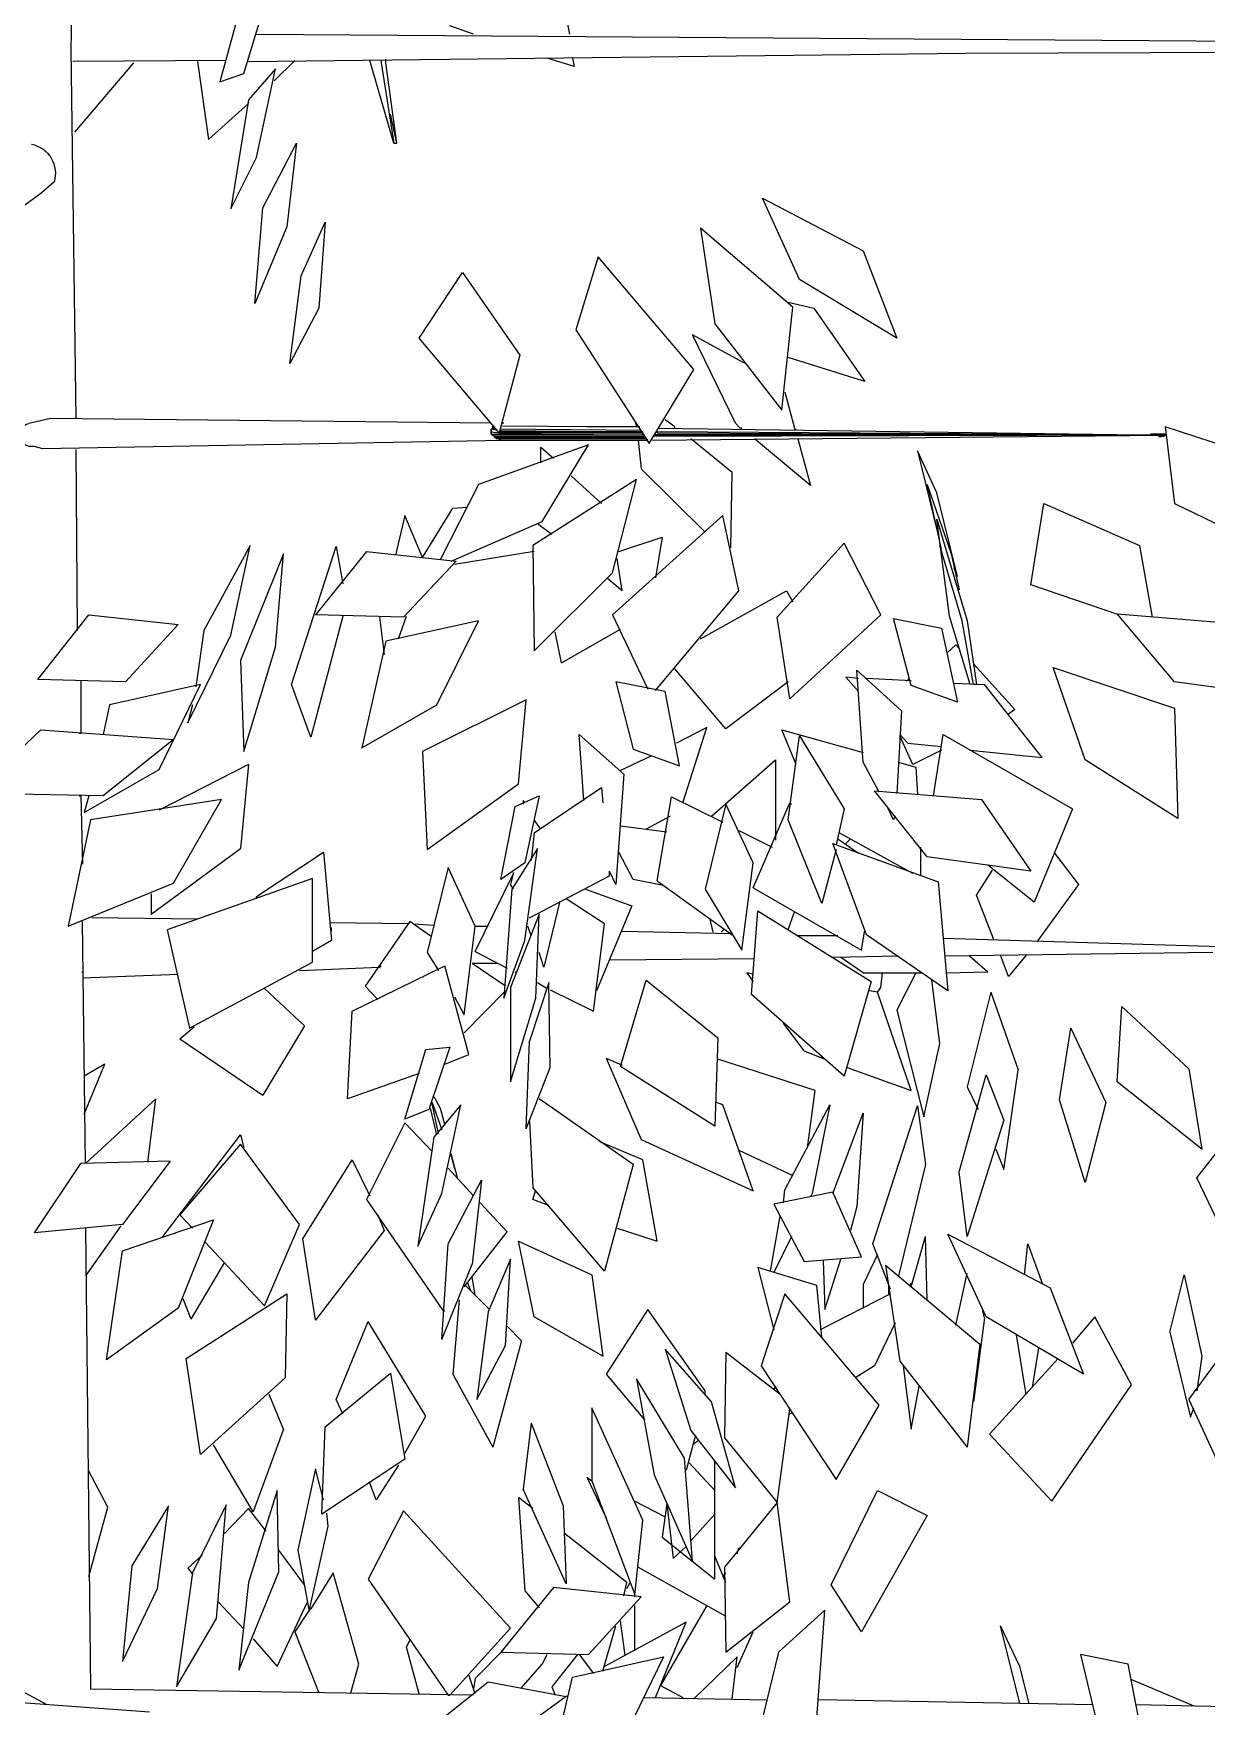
# Model space of a CAD drawing. Header units: millimetres. Extents: x 563079 to 571925, y 2063830 to 2067381.
# Drawn here: x 570997.717 to 571001.211, y 2066761.053 to 2066766.038 of the extents above; entities that cross this region are included whole.
import ezdxf

# ---------------------------------------------------------------- set-up
doc = ezdxf.new("R2010")
doc.units = ezdxf.units.MM
doc.header["$MEASUREMENT"] = 0
doc.layers.add('SO', color=48, linetype='Continuous')

# ---------------------------------------------------------------- blocks, each defined once
blk = doc.blocks.new('fasfsfsdf')
at = {"color": 99, "linetype": 'ByBlock'}
for p, q in [((596094.1638, 2065635.7386), (596094.1591, 2065636.0597)), ((596092.7081, 2065635.9277), (596092.6796, 2065635.785)), ((596093.65, 2065635.6672), (596093.593, 2065635.8527)), ((596093.6643, 2065635.8492), (596093.7214, 2065635.6422)), ((596093.612, 2065635.785), (596087.6085, 2065635.7421)), ((596092.965, 2065635.785), (596093.0364, 2065635.8099)), ((596091.4998, 2065635.7279), (596087.6085, 2065635.7421)), ((596093.6358, 2065635.7029), (596091.4998, 2065635.7279)), ((596094.1495, 2065634.6397), (596094.1638, 2065635.7386)), ((596092.6701, 2065635.7136), (596092.6653, 2065635.6886)), ((596092.6653, 2065635.6886), (596092.7462, 2065635.7136)), ((596093.1934, 2065635.4603), (596093.2267, 2065635.6993)), ((596093.2029, 2065635.4603), (596093.2742, 2065635.7065)), ((596093.2409, 2065635.6993), (596093.2029, 2065635.4603)), ((596093.2267, 2065635.6993), (596093.2267, 2065635.71)), ((596093.2409, 2065635.7065), (596093.2409, 2065635.6993)), ((596093.4978, 2065635.7065), (596093.5597, 2065635.6458)), ((596093.5549, 2065635.6815), (596093.6358, 2065635.5887)), ((596093.612, 2065635.4175), (596093.5549, 2065635.6815)), ((596093.7024, 2065635.7065), (596094.1591, 2065635.7029)), ((596093.788, 2065635.7029), (596093.7547, 2065635.471)), ((596093.9783, 2065635.6993), (596094.1543, 2065635.4924)), ((596093.7214, 2065635.6422), (596093.65, 2065635.6672)), ((596093.6358, 2065635.5887), (596093.6881, 2065635.264)), ((596093.7547, 2065635.471), (596093.6358, 2065635.578)), ((596093.1934, 2065635.4603), (596093.2124, 2065635.5459)), ((596093.2029, 2065635.4603), (596093.1934, 2065635.4603)), ((596093.4931, 2065635.4603), (596093.5216, 2065635.2105)), ((596093.593, 2065635.2676), (596093.4931, 2065635.4603)), ((596093.6881, 2065635.264), (596093.612, 2065635.4175)), ((596094.2152, 2065635.3441), (596094.2542, 2065635.3104)), ((596094.2152, 2065635.3441), (596094.2152, 2065635.3441)), ((596092.104, 2065635.2962), (596091.8043, 2065635.1392)), ((596091.9946, 2065635.0535), (596092.104, 2065635.2962)), ((596094.2542, 2065635.3104), (596094.3018, 2065635.2748)), ((596093.6167, 2065634.9822), (596093.593, 2065635.2676)), ((596092.0136, 2065634.9715), (596092.2895, 2065635.207)), ((596092.2895, 2065635.207), (596092.2467, 2065634.9215)), ((596093.4074, 2065635.2248), (596093.4265, 2065634.9679)), ((596093.4788, 2065635.0642), (596093.4074, 2065635.2248)), ((596093.5216, 2065635.2105), (596093.6167, 2065634.9822)), ((596091.8043, 2065635.1392), (596091.7044, 2065634.8787)), ((596092.3085, 2065634.786), (596092.594, 2065635.1213)), ((596092.594, 2065635.1213), (596092.6606, 2065634.9037)), ((596091.7044, 2065634.8787), (596091.9946, 2065635.0535)), ((596092.9983, 2065635.075), (596092.8271, 2065634.8288)), ((596093.1268, 2065634.8787), (596092.9983, 2065635.075)), ((596093.5121, 2065634.8038), (596093.4788, 2065635.0642)), ((596092.0279, 2065634.9858), (596091.9518, 2065634.9679)), ((596091.9518, 2065634.9679), (596091.7995, 2065634.7503)), ((596092.0469, 2065634.6647), (596092.0136, 2065634.9715)), ((596093.4265, 2065634.9679), (596093.5121, 2065634.8038)), ((596092.2467, 2065634.9215), (596092.0469, 2065634.6647)), ((596092.1515, 2065634.8002), (596092.3133, 2065634.8894)), ((596092.1848, 2065634.6254), (596092.3133, 2065634.8894)), ((596092.6606, 2065634.9037), (596092.4417, 2065634.5648)), ((596092.8889, 2065634.5969), (596093.1268, 2065634.8787)), ((596091.7995, 2065634.7503), (596092.0279, 2065634.8216)), ((596092.4417, 2065634.5648), (596092.3085, 2065634.786)), ((596092.8271, 2065634.8288), (596092.8889, 2065634.5969)), ((596092.0374, 2065634.7182), (596092.0088, 2065634.6111)), ((596092.3656, 2065634.6147), (596092.3942, 2065634.6361)), ((596092.4845, 2065634.6325), (596092.4798, 2065634.6183)), ((596092.9127, 2065634.6254), (596094.2257, 2065634.6397)), ((596094.2257, 2065634.6397), (596094.2901, 2065634.6246)), ((596090.4675, 2065634.472), (596090.9052, 2065634.6147)), ((596090.9052, 2065634.6147), (596090.8766, 2065634.3864)), ((596092.4132, 2065634.6111), (596090.9052, 2065634.5897)), ((596090.9052, 2065634.5897), (596090.9052, 2065634.5933)), ((596090.9052, 2065634.5933), (596090.948, 2065634.5933)), ((596090.9052, 2065634.5897), (596092.4227, 2065634.5897)), ((596090.9099, 2065634.5862), (596090.9052, 2065634.5897)), ((596090.9052, 2065634.5897), (596090.9242, 2065634.5862)), ((596090.9147, 2065634.5862), (596090.9052, 2065634.5897)), ((596090.9099, 2065634.5897), (596092.4179, 2065634.6004)), ((596092.4179, 2065634.5969), (596090.9099, 2065634.5897)), ((596092.4227, 2065634.5933), (596090.9099, 2065634.5897)), ((596090.9099, 2065634.5897), (596092.4275, 2065634.5862)), ((596092.4322, 2065634.5755), (596090.9099, 2065634.5897)), ((596090.9099, 2065634.5897), (596090.9099, 2065634.5862)), ((596090.9242, 2065634.5862), (596090.9147, 2065634.5862)), ((596092.0088, 2065634.6076), (596092.0041, 2065634.6076)), ((596092.0088, 2065634.6111), (596092.0088, 2065634.6076)), ((596092.1658, 2065634.6076), (596092.1658, 2065634.6111)), ((596092.1658, 2065634.6111), (596092.1706, 2065634.6111)), ((596092.1706, 2065634.6111), (596092.1848, 2065634.6254)), ((596092.3656, 2065634.6111), (596092.3656, 2065634.6147)), ((596092.3656, 2065634.6111), (596092.3656, 2065634.6111)), ((596092.4179, 2065634.6004), (596092.4179, 2065634.5969)), ((596092.4227, 2065634.5897), (596092.4227, 2065634.5933)), ((596092.9032, 2065634.5826), (596092.4512, 2065634.5826)), ((596092.456, 2065634.5897), (596092.9127, 2065634.5933)), ((596092.456, 2065634.5862), (596092.456, 2065634.5897)), ((596092.456, 2065634.5897), (596092.9079, 2065634.5897)), ((596092.9032, 2065634.5862), (596092.456, 2065634.5862)), ((596092.4608, 2065634.5969), (596092.4608, 2065634.6004)), ((596092.4608, 2065634.6004), (596092.8841, 2065634.6004)), ((596092.8841, 2065634.5969), (596092.4608, 2065634.5969)), ((596092.4655, 2065634.604), (596092.8841, 2065634.6076)), ((596092.8841, 2065634.604), (596092.4655, 2065634.6004)), ((596092.4655, 2065634.6004), (596092.4655, 2065634.604)), ((596092.8794, 2065634.6183), (596092.4703, 2065634.6147)), ((596092.4703, 2065634.6147), (596092.6273, 2065634.6147)), ((596092.4798, 2065634.6183), (596092.4798, 2065634.6147)), ((596092.4798, 2065634.6147), (596092.4798, 2065634.6147)), ((596092.8604, 2065634.6183), (596092.8604, 2065634.6183)), ((596092.8746, 2065634.6254), (596092.8794, 2065634.6254)), ((596092.8794, 2065634.6254), (596092.8794, 2065634.6254)), ((596092.8841, 2065634.6004), (596092.8841, 2065634.604)), ((596092.8889, 2065634.5969), (596092.8841, 2065634.5969)), ((596092.9127, 2065634.5933), (596092.8841, 2065634.5755)), ((596092.9127, 2065634.6004), (596092.8889, 2065634.5969)), ((596092.8937, 2065634.604), (596092.9127, 2065634.6076)), ((596092.9079, 2065634.6111), (596092.8984, 2065634.6076)), ((596092.9032, 2065634.6147), (596092.9032, 2065634.6111)), ((596092.9032, 2065634.6111), (596092.9079, 2065634.6111)), ((596092.9032, 2065634.5826), (596092.9032, 2065634.5862)), ((596092.9032, 2065634.5862), (596092.9032, 2065634.5826)), ((596092.9079, 2065634.6111), (596092.9079, 2065634.6218)), ((596092.9127, 2065634.6076), (596092.9079, 2065634.6111)), ((596092.9127, 2065634.5933), (596092.9127, 2065634.6076)), ((596092.9127, 2065634.604), (596092.9127, 2065634.6004)), ((596092.9127, 2065634.5933), (596092.9127, 2065634.6004)), ((596092.9127, 2065634.5969), (596092.9127, 2065634.5933)), ((596091.5855, 2065634.4185), (596091.6425, 2065634.5433)), ((596091.6425, 2065634.5433), (596091.5855, 2065634.3079)), ((596091.9993, 2065634.579), (596091.9613, 2065634.4399)), ((596091.9613, 2065634.4399), (596092.1278, 2065634.579)), ((596092.1944, 2065634.4791), (596092.318, 2065634.579)), ((596092.4465, 2065634.5755), (596092.4512, 2065634.579)), ((596092.8841, 2065634.5755), (596092.4465, 2065634.5755)), ((596092.4512, 2065634.579), (596092.8984, 2065634.579)), ((596092.475, 2065634.5755), (596092.4655, 2065634.4898)), ((596092.6225, 2065634.5612), (596092.9507, 2065634.4434)), ((596092.7605, 2065634.3328), (596092.6225, 2065634.5612)), ((596092.7652, 2065634.554), (596092.7272, 2065634.5219)), ((596092.7652, 2065634.5077), (596092.7652, 2065634.554)), ((596094.2494, 2065634.5505), (596092.8746, 2065634.5755)), ((596094.1448, 2065634.0082), (596094.1495, 2065634.5469)), ((596094.2748, 2065634.5568), (596094.2494, 2065634.5505)), ((596092.4655, 2065634.4898), (596092.2752, 2065634.3007)), ((596091.614, 2065634.4434), (596091.5426, 2065634.2365)), ((596091.5712, 2065634.2508), (596091.614, 2065634.4434)), ((596092.1991, 2065634.2543), (596092.1944, 2065634.4791)), ((596092.4798, 2065634.4577), (596092.789, 2065634.2615)), ((596092.5511, 2065634.1794), (596092.4798, 2065634.4577)), ((596092.6748, 2065634.4684), (596092.5844, 2065634.3864)), ((596092.9507, 2065634.4434), (596093.0649, 2065634.2187)), ((596090.8766, 2065634.3864), (596090.5008, 2065634.2044)), ((596091.2667, 2065634.3864), (596090.9813, 2065634.2615)), ((596091.3048, 2065634.1437), (596091.2667, 2065634.3864)), ((596091.5236, 2065634.1687), (596091.5855, 2065634.4185)), ((596091.5855, 2065634.34), (596091.4951, 2065634.0367)), ((596091.5474, 2065634.051), (596091.5855, 2065634.34)), ((596092.1753, 2065634.1259), (596092.2229, 2065634.3507)), ((596092.2229, 2065634.3507), (596092.5511, 2065634.0546)), ((596093.0316, 2065634.2151), (596092.7605, 2065634.3328)), ((596093.0269, 2065634.3721), (596092.984, 2065634.3757)), ((596093.1172, 2065634.2258), (596093.0269, 2065634.3721)), ((596093.1172, 2065634.2258), (596093.1696, 2065634.3507)), ((596093.1696, 2065634.3507), (596093.1981, 2065634.2329)), ((596091.5855, 2065634.3079), (596091.5807, 2065634.3007)), ((596092.5321, 2065634.2436), (596092.4037, 2065634.2865)), ((596092.4037, 2065634.2865), (596092.4227, 2065634.1652)), ((596092.7319, 2065634.2936), (596092.7747, 2065634.3257)), ((596090.9813, 2065634.2615), (596090.9432, 2065634.0474)), ((596091.5093, 2065634.0367), (596091.5759, 2065634.2615)), ((596091.5426, 2065634.2365), (596091.5189, 2065634.1295)), ((596091.752, 2065634.0546), (596091.8614, 2065634.2686)), ((596091.8614, 2065634.2686), (596092.0612, 2065634.0474)), ((596092.789, 2065634.2615), (596092.7842, 2065633.9475)), ((596092.7842, 2065634.2436), (596093.0221, 2065634.2044)), ((596093.2837, 2065634.2436), (596093.0173, 2065634.2151)), ((596093.2837, 2065634.2436), (596093.436, 2065634.0546)), ((596093.3741, 2065634.2579), (596093.3551, 2065634.1473)), ((596093.5073, 2065633.8476), (596093.3741, 2065634.2579)), ((596093.5549, 2065633.9582), (596093.5311, 2065634.2365)), ((596093.5311, 2065634.2365), (596093.6596, 2065633.919)), ((596093.6881, 2065633.9939), (596093.631, 2065634.2615)), ((596093.631, 2065634.2615), (596093.769, 2065634.0082)), ((596091.5236, 2065634.1687), (596091.5331, 2065634.1937)), ((596092.5226, 2065634.1259), (596092.5369, 2065634.2222)), ((596093.1743, 2065634.0474), (596093.0173, 2065634.2151)), ((596091.0431, 2065634.0546), (596091.3048, 2065634.1437)), ((596092.5226, 2065634.1259), (596092.5654, 2065634.1616)), ((596092.7842, 2065633.9475), (596092.5511, 2065634.1794)), ((596092.0326, 2065634.1259), (596092.0136, 2065634.0938)), ((596092.2895, 2065633.9832), (596092.0326, 2065634.1259)), ((596092.4227, 2065633.8298), (596092.1753, 2065634.1259)), ((596091.0479, 2065634.0581), (596090.6673, 2065634.026)), ((596090.8766, 2065633.8548), (596091.0479, 2065634.0581)), ((596091.4951, 2065634.0367), (596091.4665, 2065633.8476)), ((596091.476, 2065633.8476), (596091.5093, 2065634.0367)), ((596091.4856, 2065633.8476), (596091.5474, 2065634.051)), ((596091.7139, 2065634.0438), (596091.5712, 2065634.0153)), ((596091.6616, 2065633.844), (596091.7139, 2065634.0438)), ((596092.0231, 2065633.8048), (596091.752, 2065634.0546)), ((596092.0231, 2065633.8048), (596092.0612, 2065634.0474)), ((596092.5511, 2065634.0546), (596092.4465, 2065633.8333)), ((596093.0744, 2065633.787), (596092.9507, 2065634.0367)), ((596092.9507, 2065634.0367), (596093.2267, 2065633.9761)), ((596093.1886, 2065633.9832), (596093.1648, 2065634.051)), ((596093.1743, 2065634.0474), (596093.436, 2065634.0546)), ((596093.2457, 2065634.0474), (596093.2314, 2065633.9368)), ((596093.3551, 2065634.051), (596093.4502, 2065633.6906)), ((596094.1115, 2065634.0546), (596093.8451, 2065634.026)), ((596094.2637, 2065633.8619), (596094.1115, 2065634.0546)), ((596091.5712, 2065634.0153), (596091.5236, 2065633.7941)), ((596092.7034, 2065633.9118), (596092.5274, 2065634.0117)), ((596092.7034, 2065633.9118), (596092.7224, 2065634.0046)), ((596093.8165, 2065633.7334), (596093.6881, 2065633.9939)), ((596093.769, 2065634.0082), (596093.7928, 2065633.8405)), ((596094.0021, 2065633.8548), (596093.8451, 2065634.026)), ((596091.5284, 2065633.9654), (596091.5189, 2065633.9547)), ((596091.5522, 2065633.9439), (596091.5284, 2065633.9654)), ((596093.2267, 2065633.9761), (596093.298, 2065633.6585)), ((596093.65, 2065633.6478), (596093.5549, 2065633.9582)), ((596091.2382, 2065633.8976), (596090.8766, 2065633.7763)), ((596091.143, 2065633.6228), (596091.2382, 2065633.8976)), ((596091.476, 2065633.9083), (596091.3524, 2065633.7727)), ((596091.8233, 2065633.8904), (596091.6901, 2065633.7691)), ((596091.8043, 2065633.6157), (596091.8233, 2065633.8904)), ((596092.2134, 2065633.7156), (596092.3656, 2065633.894)), ((596093.6596, 2065633.919), (596093.65, 2065633.6478)), ((596090.5103, 2065633.8048), (596090.8766, 2065633.8548)), ((596091.2715, 2065633.63), (596091.4427, 2065633.8476)), ((596091.5331, 2065633.8512), (596091.4427, 2065633.8476)), ((596091.4665, 2065633.8476), (596091.476, 2065633.8476)), ((596091.5236, 2065633.7941), (596091.6616, 2065633.844)), ((596091.6616, 2065633.8583), (596091.7948, 2065633.8655)), ((596091.6758, 2065633.8583), (596091.6663, 2065633.8655)), ((596091.8186, 2065633.8655), (596091.8566, 2065633.869)), ((596091.8566, 2065633.869), (596091.8186, 2065633.8262)), ((596092.0279, 2065633.8548), (596092.2134, 2065633.7156)), ((596092.3942, 2065633.8262), (596092.5416, 2065633.8548)), ((596092.5416, 2065633.8548), (596092.4893, 2065633.655)), ((596093.4502, 2065633.6906), (596093.5073, 2065633.8476)), ((596093.7785, 2065633.8476), (596094.0496, 2065633.787)), ((596093.9022, 2065633.5943), (596093.7785, 2065633.8476)), ((596094.0021, 2065633.8548), (596094.2637, 2065633.8619)), ((596094.1353, 2065633.8583), (596094.1353, 2065633.7013)), ((596092.3513, 2065633.605), (596092.3942, 2065633.8262)), ((596092.808, 2065633.8012), (596093.1172, 2065633.6478)), ((596092.8318, 2065633.5515), (596092.808, 2065633.8012)), ((596093.298, 2065633.6585), (596093.0744, 2065633.787)), ((596093.8023, 2065633.787), (596093.8165, 2065633.7334)), ((596094.0496, 2065633.787), (596094.0687, 2065633.6978)), ((596090.8766, 2065633.7763), (596090.8671, 2065633.448)), ((596091.3524, 2065633.7727), (596091.3714, 2065633.7584)), ((596091.6901, 2065633.7691), (596091.7044, 2065633.5229)), ((596091.5664, 2065633.6978), (596091.1811, 2065633.4766)), ((596091.595, 2065633.5158), (596091.5664, 2065633.6978)), ((596091.6568, 2065633.6086), (596091.6949, 2065633.6942)), ((596091.6711, 2065633.6728), (596091.6949, 2065633.6978)), ((596092.0469, 2065633.712), (596091.8043, 2065633.6442)), ((596091.9946, 2065633.6942), (596091.8614, 2065633.4766)), ((596092.0279, 2065633.4445), (596091.9946, 2065633.6942)), ((596092.0041, 2065633.6086), (596092.0469, 2065633.712)), ((596092.3418, 2065633.4944), (596092.2705, 2065633.7192)), ((596092.2705, 2065633.7192), (596092.3609, 2065633.6728)), ((596092.651, 2065633.6978), (596092.5178, 2065633.58)), ((596092.6368, 2065633.5015), (596092.651, 2065633.6978)), ((596094.2542, 2065633.712), (596093.8594, 2065633.6835)), ((596093.8594, 2065633.6835), (596094.0687, 2065633.5158)), ((596094.1353, 2065633.7013), (596094.14, 2065633.7013)), ((596094.454, 2065633.5229), (596094.2542, 2065633.712)), ((596091.4856, 2065633.6514), (596091.2715, 2065633.63)), ((596091.6711, 2065633.6728), (596091.5712, 2065633.6621)), ((596091.5712, 2065633.6514), (596091.6568, 2065633.6086)), ((596092.4893, 2065633.655), (596092.3513, 2065633.605)), ((596092.437, 2065633.6335), (596092.5274, 2065633.5907)), ((596093.1172, 2065633.6478), (596093.103, 2065633.3553)), ((596090.8671, 2065633.448), (596091.143, 2065633.6228)), ((596091.6473, 2065633.6014), (596091.6425, 2065633.5194)), ((596091.6996, 2065633.6157), (596091.6473, 2065633.6014)), ((596091.7567, 2065633.5265), (596091.8043, 2065633.6157)), ((596092.2562, 2065633.4552), (596092.0659, 2065633.6228)), ((596092.0659, 2065633.6228), (596092.0659, 2065633.3838)), ((596093.6358, 2065633.6086), (596093.9022, 2065633.473)), ((596093.6358, 2065633.6086), (596093.6596, 2065633.3588)), ((596094.1258, 2065633.4659), (596093.9022, 2065633.5943)), ((596092.5178, 2065633.58), (596092.5416, 2065633.2518)), ((596092.5844, 2065633.5408), (596092.5797, 2065633.4944)), ((596092.7842, 2065633.4052), (596092.5844, 2065633.5408)), ((596093.103, 2065633.3553), (596092.8318, 2065633.5515)), ((596091.4523, 2065633.5051), (596091.3048, 2065633.291)), ((596091.771, 2065633.5301), (596091.4523, 2065633.5051)), ((596091.614, 2065633.3338), (596091.771, 2065633.5301)), ((596091.7139, 2065633.4445), (596091.7329, 2065633.4837)), ((596092.0231, 2065633.4944), (596092.0183, 2065633.4908)), ((596092.1325, 2065633.2411), (596092.0231, 2065633.4944)), ((596092.1325, 2065633.316), (596092.2134, 2065633.4908)), ((596092.2134, 2065633.4908), (596092.2752, 2065633.2375)), ((596092.3751, 2065633.5122), (596092.2229, 2065633.4373)), ((596092.4179, 2065633.2625), (596092.3751, 2065633.5122)), ((596092.8413, 2065633.4837), (596092.77, 2065633.5158)), ((596092.77, 2065633.5158), (596092.8128, 2065633.316)), ((596092.8128, 2065633.4944), (596092.8175, 2065633.5015)), ((596092.8175, 2065633.5015), (596092.8175, 2065633.4908)), ((596092.8841, 2065633.2661), (596092.8413, 2065633.4837)), ((596093.8594, 2065633.2554), (596093.7166, 2065633.5051)), ((596093.7166, 2065633.5051), (596094.1067, 2065633.4445)), ((596094.0687, 2065633.5158), (596094.454, 2065633.5229)), ((596094.1115, 2065633.5158), (596094.1258, 2065633.4659)), ((596094.1353, 2065633.5158), (596094.1305, 2065633.3124)), ((596094.14, 2065633.5158), (596094.1353, 2065633.5158)), ((596091.1811, 2065633.4766), (596091.2953, 2065633.1983)), ((596091.7091, 2065633.4552), (596091.7139, 2065633.4445)), ((596091.8614, 2065633.4766), (596091.8852, 2065633.3695)), ((596091.928, 2065633.1947), (596092.0279, 2065633.4445)), ((596092.3799, 2065633.4552), (596092.4512, 2065633.4159)), ((596092.7652, 2065633.4159), (596092.7842, 2065633.4445)), ((596094.1067, 2065633.4445), (596094.1733, 2065633.1269)), ((596091.6568, 2065633.2839), (596091.8756, 2065633.4052)), ((596091.8804, 2065633.3874), (596091.8186, 2065633.3446)), ((596091.8423, 2065633.3874), (596091.8566, 2065633.3731)), ((596092.1753, 2065633.4123), (596092.0754, 2065633.3624)), ((596092.5274, 2065633.4266), (596092.3894, 2065633.4088)), ((596092.7842, 2065633.4052), (596092.7938, 2065633.3231)), ((596091.1621, 2065633.2518), (596091.2334, 2065633.3446)), ((596091.3048, 2065633.291), (596091.614, 2065633.3338)), ((596091.8947, 2065633.3731), (596091.5807, 2065633.2589)), ((596091.633, 2065633.2768), (596091.633, 2065633.3624)), ((596091.7948, 2065633.1019), (596091.8947, 2065633.3731)), ((596091.8852, 2065633.3553), (596091.928, 2065633.1947)), ((596092.4893, 2065633.2661), (596092.5321, 2065633.3481)), ((596092.8128, 2065633.0841), (596092.7747, 2065633.3588)), ((596092.7747, 2065633.3588), (596092.8508, 2065633.2375)), ((596093.4122, 2065633.3481), (596093.3884, 2065633.0841)), ((596093.612, 2065633.2161), (596093.4122, 2065633.3481)), ((596093.926, 2065633.1626), (596093.6596, 2065633.3588)), ((596091.2953, 2065633.1983), (596091.4332, 2065633.3089)), ((596091.4665, 2065633.2197), (596091.419, 2065633.2946)), ((596092.1658, 2065633.0556), (596092.1325, 2065633.316)), ((596092.5416, 2065633.2518), (596092.5607, 2065633.291)), ((596092.5607, 2065633.2768), (596092.5607, 2065633.291)), ((596092.8128, 2065633.316), (596092.8841, 2065633.2661)), ((596092.8461, 2065633.2839), (596092.8461, 2065633.2875)), ((596092.8461, 2065633.2875), (596092.8556, 2065633.2518)), ((596092.9603, 2065633.052), (596092.8461, 2065633.2839)), ((596092.9603, 2065633.1269), (596093.0411, 2065633.3017)), ((596093.0411, 2065633.3017), (596093.103, 2065633.0484)), ((596091.2858, 2065633.0805), (596091.1621, 2065633.2518)), ((596091.5807, 2065633.2589), (596091.5522, 2065632.9342)), ((596092.1325, 2065633.2411), (596091.809, 2065633.0556)), ((596092.2752, 2065633.2375), (596092.1658, 2065633.0556)), ((596092.4179, 2065633.2625), (596092.1944, 2065633.1019)), ((596092.3989, 2065633.2482), (596092.4893, 2065633.2661)), ((596092.632, 2065633.2375), (596092.4941, 2065633.1876)), ((596092.7985, 2065633.1519), (596092.5607, 2065633.2768)), ((596092.8461, 2065633.2375), (596092.8556, 2065633.2518)), ((596092.8508, 2065633.2375), (596092.8746, 2065632.9128)), ((596093.4455, 2065633.0199), (596093.4455, 2065633.2696)), ((596093.4455, 2065633.2696), (596093.8784, 2065633.1162)), ((596094.1733, 2065633.1269), (596093.8594, 2065633.2554)), ((596091.4142, 2065633.0841), (596091.4665, 2065633.2197)), ((596092.4941, 2065633.1876), (596092.5987, 2065632.9342)), ((596092.5749, 2065633.134), (596092.6891, 2065633.209)), ((596092.7081, 2065633.2018), (596092.7557, 2065633.0056)), ((596093.612, 2065633.209), (596093.612, 2065633.2161)), ((596093.926, 2065633.2232), (596093.926, 2065633.1626)), ((596092.1182, 2065633.1733), (596091.7805, 2065632.9628)), ((596092.0279, 2065633.1162), (596092.0088, 2065633.1697)), ((596092.1373, 2065632.9235), (596092.1182, 2065633.1733)), ((596092.2514, 2065633.1091), (596092.261, 2065633.1519)), ((596092.7795, 2065632.9128), (596092.77, 2065633.1626)), ((596092.77, 2065633.1626), (596092.8556, 2065632.945)), ((596093.1454, 2065633.1343), (596093.0829, 2065633.1307)), ((596093.0912, 2065633.0966), (596093.1553, 2065633.1412)), ((596093.1553, 2065633.1412), (596093.2885, 2065632.9485)), ((596093.1602, 2065633.1341), (596093.3932, 2065633.1376)), ((596093.7875, 2065633.1484), (596094.102, 2065633.1519)), ((596094.121, 2065632.4205), (596094.1305, 2065633.1412)), ((596091.566, 2065633.0914), (596090.5008, 2065633.0591)), ((596091.5522, 2065632.9342), (596091.7948, 2065633.1019)), ((596091.809, 2065633.0556), (596091.8, 2065633.1163)), ((596091.8804, 2065633.0984), (596091.9993, 2065633.0984)), ((596092.5226, 2065633.1126), (596092.1944, 2065633.1055)), ((596092.2181, 2065633.1198), (596092.2277, 2065633.1091)), ((596092.6082, 2065632.8736), (596092.5749, 2065633.134)), ((596092.7938, 2065633.0984), (596092.8033, 2065633.1269)), ((596092.9603, 2065633.1269), (596092.9222, 2065633.1269)), ((596092.9936, 2065632.8629), (596092.9603, 2065633.1269)), ((596093.3884, 2065633.1126), (596093.3884, 2065633.1233)), ((596093.3884, 2065633.0912), (596093.3884, 2065633.1019)), ((596093.8784, 2065633.1162), (596093.8118, 2065632.8236)), ((596090.7625, 2065633.0484), (596091.5612, 2065633.0377)), ((596091.3191, 2065633.0413), (596091.3714, 2065632.9771)), ((596091.3714, 2065632.9771), (596091.3952, 2065633.0413)), ((596091.4873, 2065633.0387), (596091.4332, 2065632.9913)), ((596091.6996, 2065633.0377), (596091.8947, 2065633.0341)), ((596092.7557, 2065633.0056), (596092.77, 2065633.0484)), ((596092.8746, 2065632.9128), (596092.8128, 2065633.0841)), ((596092.9603, 2065633.052), (596092.8651, 2065633.002)), ((596093.103, 2065633.0484), (596093.0697, 2065632.9949)), ((596093.3884, 2065633.0841), (596093.4455, 2065633.052)), ((596091.5569, 2065632.9878), (596091.4332, 2065632.9913)), ((596091.8043, 2065632.9878), (596091.6283, 2065632.9878)), ((596091.6473, 2065632.9878), (596091.7044, 2065632.8772)), ((596091.752, 2065632.945), (596091.7472, 2065632.9878)), ((596091.8043, 2065632.9878), (596091.8709, 2065633.0341)), ((596092.5607, 2065633.027), (596092.1278, 2065633.0306)), ((596092.1325, 2065632.9842), (596092.1515, 2065632.9878)), ((596092.1515, 2065632.9878), (596092.1325, 2065632.9628)), ((596092.8413, 2065632.9913), (596092.8366, 2065632.9878)), ((596092.8699, 2065632.9485), (596092.9698, 2065633.0163)), ((596092.8937, 2065633.0163), (596092.9698, 2065633.0163)), ((596092.9793, 2065632.7452), (596093.0506, 2065633.0092)), ((596093.3266, 2065632.8736), (596093.0506, 2065633.0092)), ((596093.2457, 2065633.0056), (596093.2409, 2065633.0092)), ((596093.4835, 2065632.9949), (596093.2457, 2065633.0056)), ((596093.4455, 2065633.0234), (596093.4455, 2065633.0341)), ((596093.8118, 2065632.8236), (596093.4455, 2065633.0199)), ((596094.1305, 2065632.9878), (596094.1305, 2065632.9913)), ((596091.5759, 2065632.7773), (596091.5997, 2065632.9664)), ((596091.7615, 2065632.9307), (596091.752, 2065632.945)), ((596091.7805, 2065632.9628), (596091.8614, 2065632.6809)), ((596092.4512, 2065632.9664), (596092.2372, 2065632.7951)), ((596092.5274, 2065632.7095), (596092.4512, 2065632.9664)), ((596092.7367, 2065632.9378), (596092.6082, 2065632.8736)), ((596092.7367, 2065632.7059), (596092.7414, 2065632.9592)), ((596092.7414, 2065632.9592), (596092.7985, 2065632.7844)), ((596092.7747, 2065632.9592), (596092.7462, 2065632.9414)), ((596092.8556, 2065632.945), (596092.8556, 2065632.6631)), ((596093.2885, 2065632.9485), (596093.2504, 2065632.9093)), ((596093.4693, 2065632.8308), (596093.5882, 2065632.9414)), ((596094.1305, 2065632.9735), (596093.8451, 2065632.9842)), ((596091.0336, 2065632.8879), (596090.8338, 2065632.7023)), ((596091.0479, 2065632.6631), (596091.0336, 2065632.8879)), ((596091.4237, 2065632.9307), (596091.3428, 2065632.6988)), ((596091.4237, 2065632.9307), (596091.4951, 2065632.6488)), ((596091.6616, 2065632.6381), (596091.7615, 2065632.9307)), ((596091.7615, 2065632.9307), (596091.7853, 2065632.9342)), ((596091.8614, 2065632.6809), (596092.1373, 2065632.9235)), ((596092.8556, 2065632.6631), (596092.7795, 2065632.9128)), ((596092.9936, 2065632.8094), (596092.8699, 2065632.9342)), ((596093.0221, 2065632.9164), (596092.9936, 2065632.8629)), ((596091.7044, 2065632.8772), (596091.6235, 2065632.5596)), ((596091.9803, 2065632.7559), (596092.0421, 2065632.8379)), ((596093.3408, 2065632.6131), (596093.3266, 2065632.8736)), ((596091.1859, 2065632.8236), (596091.0812, 2065632.6024)), ((596091.2192, 2065632.6096), (596091.1859, 2065632.8236)), ((596092.2372, 2065632.7951), (596092.2467, 2065632.5311)), ((596093.4693, 2065632.8308), (596093.593, 2065632.6238)), ((596093.8403, 2065632.7915), (596093.593, 2065632.6238)), ((596093.8403, 2065632.7915), (596093.7975, 2065632.8272)), ((596091.6235, 2065632.5596), (596091.5759, 2065632.7773)), ((596091.9803, 2065632.7559), (596091.9185, 2065632.7309)), ((596092.808, 2065632.5239), (596092.7985, 2065632.7844)), ((596093.0506, 2065632.7166), (596092.9793, 2065632.7452)), ((596093.1077, 2065632.7594), (596093.0364, 2065632.7666)), ((596093.0364, 2065632.7666), (596093.0982, 2065632.581)), ((596093.1696, 2065632.5525), (596093.1077, 2065632.7594)), ((596090.8338, 2065632.7023), (596090.7958, 2065632.4633)), ((596091.3857, 2065632.4026), (596091.3428, 2065632.6988)), ((596091.8519, 2065632.7059), (596091.6616, 2065632.6381)), ((596091.947, 2065632.6381), (596092.2372, 2065632.7309)), ((596092.2467, 2065632.5311), (596092.5274, 2065632.7095)), ((596092.5702, 2065632.7345), (596092.4655, 2065632.4918)), ((596092.5702, 2065632.7345), (596092.5226, 2065632.713)), ((596092.808, 2065632.5239), (596092.7367, 2065632.7059)), ((596093.1268, 2065632.6881), (596093.3408, 2065632.6131)), ((596094.1258, 2065632.5668), (596094.0639, 2065632.7166)), ((596094.0639, 2065632.7166), (596094.1258, 2065632.6809)), ((596090.7958, 2065632.4633), (596091.0479, 2065632.6631)), ((596091.438, 2065632.6845), (596091.3857, 2065632.5489)), ((596091.5189, 2065632.3955), (596091.438, 2065632.6845)), ((596091.4951, 2065632.6488), (596091.4618, 2065632.581)), ((596091.9708, 2065632.4669), (596091.947, 2065632.6381)), ((596091.0812, 2065632.6024), (596091.143, 2065632.3634)), ((596091.143, 2065632.3634), (596091.2192, 2065632.6096)), ((596091.6425, 2065632.5917), (596091.6188, 2065632.4169)), ((596091.7757, 2065632.1814), (596091.6425, 2065632.5917)), ((596092.0374, 2065632.342), (596091.9042, 2065632.5953)), ((596091.9042, 2065632.5953), (596091.9565, 2065632.3313)), ((596092.1325, 2065632.3384), (596092.2229, 2065632.5953)), ((596092.2229, 2065632.5953), (596092.2419, 2065632.6024)), ((596092.4893, 2065632.4169), (596092.77, 2065632.6131)), ((596093.0602, 2065632.3313), (596093.0031, 2065632.5953)), ((596093.0031, 2065632.5953), (596093.0839, 2065632.499)), ((596093.0887, 2065632.6024), (596093.0602, 2065632.5204)), ((596093.0839, 2065632.6203), (596093.0649, 2065632.5846)), ((596093.0697, 2065632.5097), (596093.0887, 2065632.5989)), ((596093.0887, 2065632.5989), (596093.0887, 2065632.6024)), ((596093.9355, 2065632.424), (596093.9117, 2065632.6131)), ((596093.9117, 2065632.6131), (596094.121, 2065632.4205)), ((596090.81, 2065632.3777), (596090.6626, 2065632.5668)), ((596091.3857, 2065632.5489), (596091.4951, 2065632.2028)), ((596091.8947, 2065632.3313), (596091.8043, 2065632.5703)), ((596091.8043, 2065632.5703), (596091.8233, 2065632.292)), ((596092.7985, 2065632.5454), (596092.789, 2065632.3491)), ((596093.0649, 2065632.5846), (596093.0506, 2065632.5347)), ((596093.0744, 2065632.5061), (596093.0935, 2065632.5846)), ((596093.0887, 2065632.4562), (596093.1696, 2065632.5418)), ((596093.0982, 2065632.581), (596093.1696, 2065632.5525)), ((596093.1696, 2065632.5418), (596093.2837, 2065632.3134)), ((596092.4655, 2065632.4918), (596092.1325, 2065632.3384)), ((596093.0839, 2065632.499), (596093.1315, 2065632.1743)), ((596093.6596, 2065632.5061), (596093.65, 2065632.4669)), ((596093.8927, 2065632.1993), (596093.6596, 2065632.5061)), ((596091.4094, 2065632.4633), (596091.3857, 2065632.4026)), ((596092.1753, 2065632.4597), (596092.0136, 2065632.3848)), ((596092.4608, 2065632.4312), (596092.5892, 2065632.4847)), ((596093.0126, 2065632.3777), (596093.0316, 2065632.449)), ((596093.0316, 2065632.4419), (596093.0221, 2065632.4062)), ((596093.0316, 2065632.449), (596093.0316, 2065632.4419)), ((596093.4835, 2065632.2385), (596093.6596, 2065632.4776)), ((596093.6596, 2065632.4776), (596093.8403, 2065632.2671)), ((596091.4951, 2065632.2028), (596091.5189, 2065632.3955)), ((596091.6188, 2065632.4169), (596091.6996, 2065632.0851)), ((596092.4179, 2065632.1886), (596092.4608, 2065632.4312)), ((596092.4893, 2065632.4169), (596092.5749, 2065632.0994)), ((596092.965, 2065632.3241), (596093.0411, 2065632.4062)), ((596093.3266, 2065632.4312), (596093.2742, 2065632.3241)), ((596093.474, 2065632.1957), (596093.3266, 2065632.4312)), ((596093.8689, 2065632.4276), (596094.1353, 2065632.4205)), ((596093.8689, 2065632.4276), (596094.0116, 2065632.2385)), ((596094.2732, 2065632.2135), (596094.1353, 2065632.4205)), ((596090.6673, 2065632.078), (596090.81, 2065632.3777)), ((596092.0421, 2065632.3027), (596092.0374, 2065632.342)), ((596092.5749, 2065632.0994), (596092.789, 2065632.3491)), ((596092.789, 2065632.3134), (596092.7795, 2065632.342)), ((596093.0411, 2065632.1814), (596092.9412, 2065632.3705)), ((596092.9412, 2065632.3705), (596092.9698, 2065632.1208)), ((596091.809, 2065632.1422), (596091.8947, 2065632.3349)), ((596091.8233, 2065632.292), (596091.8423, 2065632.2207)), ((596091.8947, 2065632.3349), (596092.0707, 2065632.2992)), ((596091.9565, 2065632.3313), (596091.9613, 2065632.3206)), ((596092.0707, 2065632.2992), (596091.9803, 2065632.1279)), ((596092.7414, 2065632.2956), (596092.789, 2065632.3134)), ((596092.8651, 2065632.2171), (596092.946, 2065632.3027)), ((596093.2837, 2065632.3134), (596093.0554, 2065631.9816)), ((596093.1315, 2065632.1743), (596093.0602, 2065632.3313)), ((596092.0802, 2065632.0994), (596092.0516, 2065632.2635)), ((596093.2504, 2065632.2671), (596093.2314, 2065632.2207)), ((596093.5882, 2065631.9959), (596093.4835, 2065632.2385)), ((596094.0116, 2065632.16), (596093.7404, 2065632.2528)), ((596093.7404, 2065632.2528), (596093.8451, 2065631.9888)), ((596093.8023, 2065632.2278), (596093.8403, 2065632.2671)), ((596094.0116, 2065632.2385), (596094.2732, 2065632.2135)), ((596091.5522, 2065632.21), (596091.2477, 2065632.0494)), ((596091.438, 2065631.9638), (596091.5522, 2065632.21)), ((596091.614, 2065632.0137), (596091.6188, 2065632.2028)), ((596091.6616, 2065632.053), (596091.6188, 2065632.2028)), ((596092.0183, 2065632.2028), (596092.0707, 2065632.0958)), ((596092.5369, 2065632.2278), (596092.4179, 2065632.1886)), ((596092.8318, 2065632.1886), (596092.613, 2065632.0887)), ((596092.7842, 2065631.9638), (596092.8318, 2065632.1886)), ((596092.9936, 2065632.053), (596092.8651, 2065632.2171)), ((596093.2314, 2065632.2207), (596093.436, 2065631.9531)), ((596093.436, 2065631.9531), (596093.474, 2065632.1957)), ((596094.0163, 2065632.235), (596094.121, 2065632.0851)), ((596094.121, 2065632.2278), (596094.1067, 2065630.8538)), ((596091.3143, 2065632.1814), (596091.2715, 2065632.0637)), ((596091.3238, 2065632.0887), (596091.3143, 2065632.1814)), ((596091.7234, 2065632.0459), (596091.7757, 2065632.1814)), ((596091.7615, 2065632.1493), (596091.8043, 2065632.0601)), ((596091.9803, 2065632.1279), (596091.809, 2065632.1422)), ((596093.0602, 2065631.896), (596093.0411, 2065632.1814)), ((596093.7642, 2065632.185), (596093.5882, 2065631.9959)), ((596094.0592, 2065631.8354), (596094.0116, 2065632.16)), ((596090.8481, 2065632.0887), (596090.7958, 2065631.8461)), ((596090.8909, 2065631.9174), (596090.8481, 2065632.0887)), ((596091.7377, 2065632.1172), (596091.457, 2065631.8817)), ((596091.5284, 2065631.9388), (596091.4951, 2065632.0922)), ((596091.7377, 2065632.1172), (596091.6949, 2065631.8318)), ((596091.9185, 2065631.9852), (596091.8709, 2065632.1351)), ((596091.9232, 2065632.1315), (596091.9185, 2065631.9852)), ((596091.9422, 2065632.0566), (596092.1182, 2065632.1101)), ((596092.1182, 2065632.1101), (596092.0707, 2065631.9246)), ((596092.613, 2065632.0887), (596092.5797, 2065631.8461)), ((596092.8699, 2065631.8782), (596092.8556, 2065632.1351)), ((596092.8556, 2065632.1351), (596092.9222, 2065631.9781)), ((596092.965, 2065632.0922), (596092.965, 2065632.0922)), ((596093.0602, 2065631.896), (596092.9698, 2065632.1208)), ((596093.807, 2065631.9567), (596093.7071, 2065632.1244)), ((596091.2477, 2065632.0494), (596091.1478, 2065631.7925)), ((596091.6616, 2065632.0637), (596091.6663, 2065632.0566)), ((596091.6616, 2065632.053), (596091.6616, 2065632.0637)), ((596091.6663, 2065632.0566), (596091.6616, 2065632.053)), ((596091.7282, 2065632.028), (596091.7282, 2065632.053)), ((596091.8043, 2065632.0601), (596091.8043, 2065631.9888)), ((596091.928, 2065631.9031), (596091.9422, 2065632.0566)), ((596092.9174, 2065631.9852), (596092.9888, 2065632.0566)), ((596092.9603, 2065632.028), (596092.9698, 2065632.0815)), ((596092.984, 2065632.0673), (596092.9745, 2065632.0423)), ((596091.7234, 2065632.0316), (596091.9327, 2065631.9246)), ((596091.7567, 2065631.6998), (596092.0374, 2065632.0316)), ((596092.0374, 2065632.0316), (596092.1087, 2065631.8175)), ((596093.0078, 2065632.0137), (596093.0269, 2065631.7925)), ((596093.8213, 2065631.8389), (596093.5216, 2065632.0316)), ((596093.5216, 2065632.0316), (596093.5264, 2065631.7818)), ((596093.807, 2065631.9567), (596093.8308, 2065632.0173)), ((596093.8451, 2065631.9888), (596094.0592, 2065631.8354)), ((596090.8338, 2065631.7176), (596090.6483, 2065631.9709)), ((596091.0051, 2065631.7604), (596091.1145, 2065631.9638)), ((596091.1145, 2065631.9638), (596091.1811, 2065631.8853)), ((596091.1478, 2065631.7925), (596091.438, 2065631.9638)), ((596091.4427, 2065631.9602), (596091.4475, 2065631.9816)), ((596091.4427, 2065631.9602), (596091.476, 2065631.7105)), ((596091.7091, 2065631.946), (596091.771, 2065631.8175)), ((596092.2752, 2065631.7426), (596092.4465, 2065631.9852)), ((596092.4465, 2065631.9852), (596092.5702, 2065631.7925)), ((596092.5797, 2065631.8461), (596092.7842, 2065631.9638)), ((596092.9222, 2065631.9781), (596092.9555, 2065631.7176)), ((596093.0554, 2065631.9816), (596093.0506, 2065631.9816)), ((596093.1077, 2065631.6677), (596093.279, 2065631.9495)), ((596093.3741, 2065631.7176), (596093.279, 2065631.9495)), ((596090.8909, 2065631.9174), (596090.8291, 2065631.6641)), ((596091.3191, 2065631.7319), (596091.3476, 2065631.9103)), ((596092.8223, 2065631.8924), (596092.8651, 2065631.9353)), ((596092.8223, 2065631.8924), (596092.9079, 2065631.5749)), ((596090.7958, 2065631.8461), (596090.81, 2065631.7426)), ((596091.2239, 2065631.8389), (596091.4285, 2065631.6142)), ((596091.3, 2065631.7533), (596091.281, 2065631.871)), ((596091.457, 2065631.8817), (596091.4951, 2065631.5749)), ((596092.0516, 2065631.7319), (596092.2134, 2065631.8568)), ((596092.2134, 2065631.8568), (596092.2181, 2065631.6034)), ((596092.2562, 2065631.7105), (596092.3942, 2065631.8675)), ((596092.3942, 2065631.8675), (596092.318, 2065631.6249)), ((596092.9555, 2065631.7176), (596092.8699, 2065631.8782)), ((596093.7785, 2065631.5535), (596093.8213, 2065631.8389)), ((596091.6949, 2065631.8318), (596091.4951, 2065631.5749)), ((596091.6854, 2065631.8175), (596091.6616, 2065631.6284)), ((596091.771, 2065631.8175), (596091.8281, 2065631.7818)), ((596091.8138, 2065631.789), (596091.8186, 2065631.789)), ((596092.1087, 2065631.8175), (596091.8852, 2065631.4786)), ((596092.5702, 2065631.7925), (596092.456, 2065631.657)), ((596093.0269, 2065631.7925), (596092.9079, 2065631.5749)), ((596093.2124, 2065631.7961), (596093.1696, 2065631.5392)), ((596093.4074, 2065631.6356), (596093.2124, 2065631.7961)), ((596091.2429, 2065631.4144), (596091.0051, 2065631.7604)), ((596091.6616, 2065631.6284), (596091.6378, 2065631.7569)), ((596092.0659, 2065631.7569), (596092.0707, 2065631.7462)), ((596092.2752, 2065631.7319), (596092.2752, 2065631.7426)), ((596092.3371, 2065631.5428), (596092.4798, 2065631.7783)), ((596092.4798, 2065631.7783), (596092.4275, 2065631.4928)), ((596093.5264, 2065631.7818), (596093.7785, 2065631.5535)), ((596090.8338, 2065631.7176), (596090.7339, 2065631.5)), ((596090.8291, 2065631.6641), (596090.8196, 2065631.6926)), ((596091.8852, 2065631.4786), (596091.7567, 2065631.6998)), ((596092.0612, 2065631.4108), (596092.0231, 2065631.6891)), ((596092.1848, 2065631.4536), (596092.2562, 2065631.7105)), ((596092.4608, 2065631.3573), (596092.613, 2065631.6926)), ((596092.613, 2065631.6926), (596092.613, 2065631.475)), ((596093.3551, 2065631.6748), (596093.3741, 2065631.7176)), ((596093.5311, 2065631.6284), (596093.5739, 2065631.7319)), ((596092.0231, 2065631.6748), (596092.0136, 2065631.6784)), ((596092.7938, 2065631.6463), (596092.6986, 2065631.4001)), ((596092.7938, 2065631.6463), (596092.8175, 2065631.45)), ((596093.1696, 2065631.5571), (596093.1077, 2065631.6677)), ((596091.4285, 2065631.6142), (596091.2429, 2065631.4144)), ((596092.2181, 2065631.6034), (596092.0612, 2065631.4108)), ((596092.318, 2065631.6249), (596092.1848, 2065631.4536)), ((596092.3085, 2065631.5856), (596092.2943, 2065631.5963)), ((596092.3038, 2065631.6106), (596092.3323, 2065631.5071)), ((596093.4169, 2065631.3751), (596093.4074, 2065631.6356)), ((596093.5311, 2065631.6284), (596093.6215, 2065631.3822)), ((596092.3133, 2065631.236), (596092.3371, 2065631.5428)), ((596093.6215, 2065631.3822), (596093.7404, 2065631.582)), ((596092.2467, 2065631.1824), (596092.2467, 2065631.5321)), ((596092.3228, 2065631.5285), (596092.2467, 2065631.4465)), ((596092.4275, 2065631.4928), (596092.3133, 2065631.236)), ((596092.3323, 2065631.5071), (596092.3323, 2065631.5071)), ((596093.1696, 2065631.5392), (596093.4169, 2065631.3751)), ((596093.1886, 2065631.5214), (596093.2552, 2065631.4179)), ((596093.4122, 2065631.4179), (596093.436, 2065631.5107)), ((596093.436, 2065631.5107), (596093.4883, 2065631.2681)), ((596094.0544, 2065631.3965), (596094.1115, 2065631.5035)), ((596091.7615, 2065631.4465), (596091.614, 2065631.3715)), ((596091.8994, 2065631.1646), (596091.7615, 2065631.4465)), ((596092.613, 2065631.475), (596092.4845, 2065631.1361)), ((596092.6273, 2065631.4857), (596092.5702, 2065631.3644)), ((596092.6273, 2065631.4857), (596092.613, 2065631.475)), ((596092.6891, 2065631.1682), (596092.8175, 2065631.45)), ((596093.2552, 2065631.4179), (596093.2742, 2065631.4679)), ((596093.5454, 2065631.2038), (596093.5501, 2065631.4465)), ((596093.5501, 2065631.4465), (596093.6358, 2065631.1717)), ((596092.0231, 2065631.1147), (596092.0612, 2065631.4108)), ((596092.0612, 2065631.4108), (596092.2181, 2065631.2181)), ((596092.3894, 2065631.4072), (596092.3704, 2065631.2431)), ((596092.3894, 2065631.4072), (596092.4037, 2065631.3073)), ((596092.4845, 2065631.4144), (596092.3942, 2065631.368)), ((596092.6986, 2065631.4001), (596092.6891, 2065631.1682)), ((596092.789, 2065631.3929), (596092.8318, 2065631.4251)), ((596092.8318, 2065631.4251), (596092.8128, 2065631.1468)), ((596093.5834, 2065631.3252), (596093.6358, 2065631.3929)), ((596093.7071, 2065631.318), (596093.6358, 2065631.3929)), ((596093.7024, 2065631.4036), (596093.8023, 2065631.2003)), ((596093.7309, 2065631.0647), (596093.7024, 2065631.4036)), ((596093.8736, 2065631.4001), (596093.983, 2065631.2217)), ((596093.9069, 2065631.1539), (596093.8736, 2065631.4001)), ((596094.1115, 2065631.1896), (596094.0544, 2065631.3965)), ((596091.614, 2065631.3715), (596091.809, 2065631.0255)), ((596092.2467, 2065631.3751), (596092.318, 2065631.2966)), ((596092.4845, 2065631.1361), (596092.4608, 2065631.3573)), ((596092.8556, 2065631.0362), (596093.1743, 2065631.3858)), ((596093.1743, 2065631.3858), (596093.279, 2065631.1824)), ((596093.3979, 2065631.3394), (596093.4027, 2065631.3787)), ((596092.4037, 2065631.3073), (596092.2467, 2065631.1824)), ((596092.5083, 2065631.1717), (596092.6939, 2065631.318)), ((596093.455, 2065631.0861), (596093.3979, 2065631.3394)), ((596092.1706, 2065631.2716), (596092.1753, 2065631.2752)), ((596092.1801, 2065631.2574), (596092.1753, 2065631.2752)), ((596092.2134, 2065631.1717), (596092.2467, 2065631.2502)), ((596092.3323, 2065631.2788), (596092.3704, 2065631.2431)), ((596093.4883, 2065631.2681), (596093.455, 2065631.0861)), ((596093.4693, 2065631.1646), (596093.5454, 2065631.2681)), ((596093.7737, 2065631.2538), (596093.8165, 2065631.2146)), ((596092.2181, 2065631.2181), (596092.2134, 2065630.9648)), ((596092.475, 2065631.2181), (596092.2134, 2065631.0718)), ((596092.2229, 2065631.1896), (596092.2134, 2065631.2003)), ((596093.3075, 2065630.9291), (596093.3836, 2065631.2003)), ((596093.3836, 2065631.2003), (596093.4502, 2065631.0932)), ((596093.6643, 2065630.9113), (596093.5454, 2065631.2038)), ((596093.8165, 2065631.2146), (596093.8023, 2065631.1967)), ((596093.8023, 2065631.2003), (596093.8498, 2065630.8613)), ((596093.983, 2065631.2217), (596094.0116, 2065630.9363)), ((596091.809, 2065631.0255), (596091.8994, 2065631.1646)), ((596092.4655, 2065631.1289), (596092.7272, 2065631.1575)), ((596092.5083, 2065631.1539), (596092.4988, 2065631.1717)), ((596092.5178, 2065631.1325), (596092.5083, 2065631.1717)), ((596092.7272, 2065631.1575), (596092.8841, 2065630.9648)), ((596092.8128, 2065631.1468), (596092.77, 2065631.0968)), ((596093.279, 2065631.1824), (596093.0411, 2065630.8364)), ((596093.6358, 2065631.1717), (596093.6643, 2065630.9113)), ((596094.0116, 2065630.9363), (596093.9069, 2065631.1539)), ((596092.2134, 2065630.9648), (596092.0231, 2065631.1147)), ((596092.2705, 2065631.1039), (596092.4084, 2065630.8649)), ((596092.6225, 2065630.9577), (596092.4655, 2065631.1289)), ((596092.4845, 2065631.1289), (596092.4845, 2065631.1361)), ((596092.4845, 2065630.9684), (596092.4845, 2065631.1039)), ((596093.4502, 2065631.0932), (596093.455, 2065631.0897)), ((596093.5501, 2065630.922), (596093.4598, 2065631.1147)), ((596093.7262, 2065631.1147), (596093.65, 2065631.0326)), ((596091.3381, 2065630.8114), (596091.3952, 2065631.0433)), ((596091.3381, 2065630.922), (596091.3952, 2065631.0433)), ((596092.0564, 2065630.9648), (596091.9185, 2065631.0897)), ((596091.9422, 2065630.7686), (596091.9185, 2065631.0897)), ((596092.4227, 2065630.8292), (596092.3323, 2065631.054)), ((596092.3323, 2065631.054), (596092.5749, 2065630.922)), ((596092.5131, 2065630.9541), (596092.5274, 2065631.0576)), ((596092.5797, 2065630.9077), (596092.5416, 2065631.0433)), ((596093.455, 2065631.0897), (596093.4978, 2065631.0255)), ((596093.8498, 2065630.8613), (596093.7309, 2065631.0647)), ((596092.1801, 2065630.9184), (596092.1325, 2065631.0255)), ((596093.0364, 2065630.8364), (596092.8556, 2065631.0362)), ((596093.1648, 2065630.9791), (596093.1553, 2065631.0005)), ((596093.4978, 2065631.0255), (596093.4265, 2065630.8435)), ((596093.6215, 2065631.0041), (596093.5501, 2065630.922)), ((596091.0146, 2065630.9291), (596091.1573, 2065630.9577)), ((596091.1573, 2065630.9577), (596091.1097, 2065630.7579)), ((596092.0564, 2065630.9648), (596092.1182, 2065630.7115)), ((596092.1944, 2065630.8257), (596092.1801, 2065630.9505)), ((596092.1801, 2065630.9505), (596092.3085, 2065630.8257)), ((596092.6701, 2065630.8899), (596092.3989, 2065630.9505)), ((596092.3989, 2065630.9505), (596092.5226, 2065630.6972)), ((596092.651, 2065630.9577), (596092.6082, 2065630.9006)), ((596092.8841, 2065630.9648), (596092.6225, 2065630.9577)), ((596092.6558, 2065630.9577), (596092.7319, 2065630.8613)), ((596092.7605, 2065630.9291), (596092.7462, 2065630.9577)), ((596092.8746, 2065630.9719), (596092.9603, 2065630.8863)), ((596093.1268, 2065630.8399), (596093.1648, 2065630.9791)), ((596090.9718, 2065630.7079), (596091.0146, 2065630.9291)), ((596091.3095, 2065630.8114), (596091.3381, 2065630.922)), ((596092.8223, 2065630.8578), (596092.7605, 2065630.9291)), ((596092.9603, 2065630.8399), (596092.9793, 2065630.897)), ((596093.3313, 2065630.8435), (596093.3075, 2065630.9291)), ((596094.2352, 2065630.8078), (596094.4492, 2065630.922)), ((596091.0051, 2065630.8827), (596090.8196, 2065630.8043)), ((596092.4084, 2065630.8649), (596092.3418, 2065630.8292)), ((596092.7462, 2065630.5688), (596092.6701, 2065630.8899)), ((596092.9222, 2065630.8756), (596092.6891, 2065630.8328)), ((596092.7319, 2065630.8613), (596092.7224, 2065630.8364)), ((596093.2362, 2065630.6259), (596092.9222, 2065630.8756)), ((596092.9603, 2065630.8863), (596092.965, 2065630.8542)), ((596092.965, 2065630.8364), (596094.1067, 2065630.8538)), ((596090.6816, 2065630.8007), (596090.9908, 2065630.8078)), ((596091.1193, 2065630.8078), (596091.9375, 2065630.8221)), ((596092.456, 2065630.8292), (596092.0897, 2065630.8221)), ((596092.6836, 2065630.8328), (596092.6891, 2065630.8328)), ((596092.6891, 2065630.8328), (596093.0031, 2065630.6045)), ((596093.0411, 2065630.8364), (596093.0364, 2065630.8364)), ((596094.3256, 2065630.815), (596093.9307, 2065630.7864))]:
    blk.add_line(p, q, dxfattribs=at)
for centre, major_axis, start_param, end_param in [((596094.2989, 2065635.3705), (-0.0621, 0.0621), -0.60005, 1.090489), ((596094.2822, 2065634.5907), (0.0246, 0.0246), 3.712575, 6.838521)]:
    blk.add_ellipse(centre, major_axis=major_axis, ratio=1, start_param=start_param, end_param=end_param, dxfattribs=at)

msp = doc.modelspace()

# ---------------------------------------------------------------- block references
at = {"layer": 'SO', "color": 4, "xscale": -1}
msp.add_blockref('fasfsfsdf', (1167091.99299, 1130.25078), dxfattribs=at)

doc.saveas('drawing.dxf')
